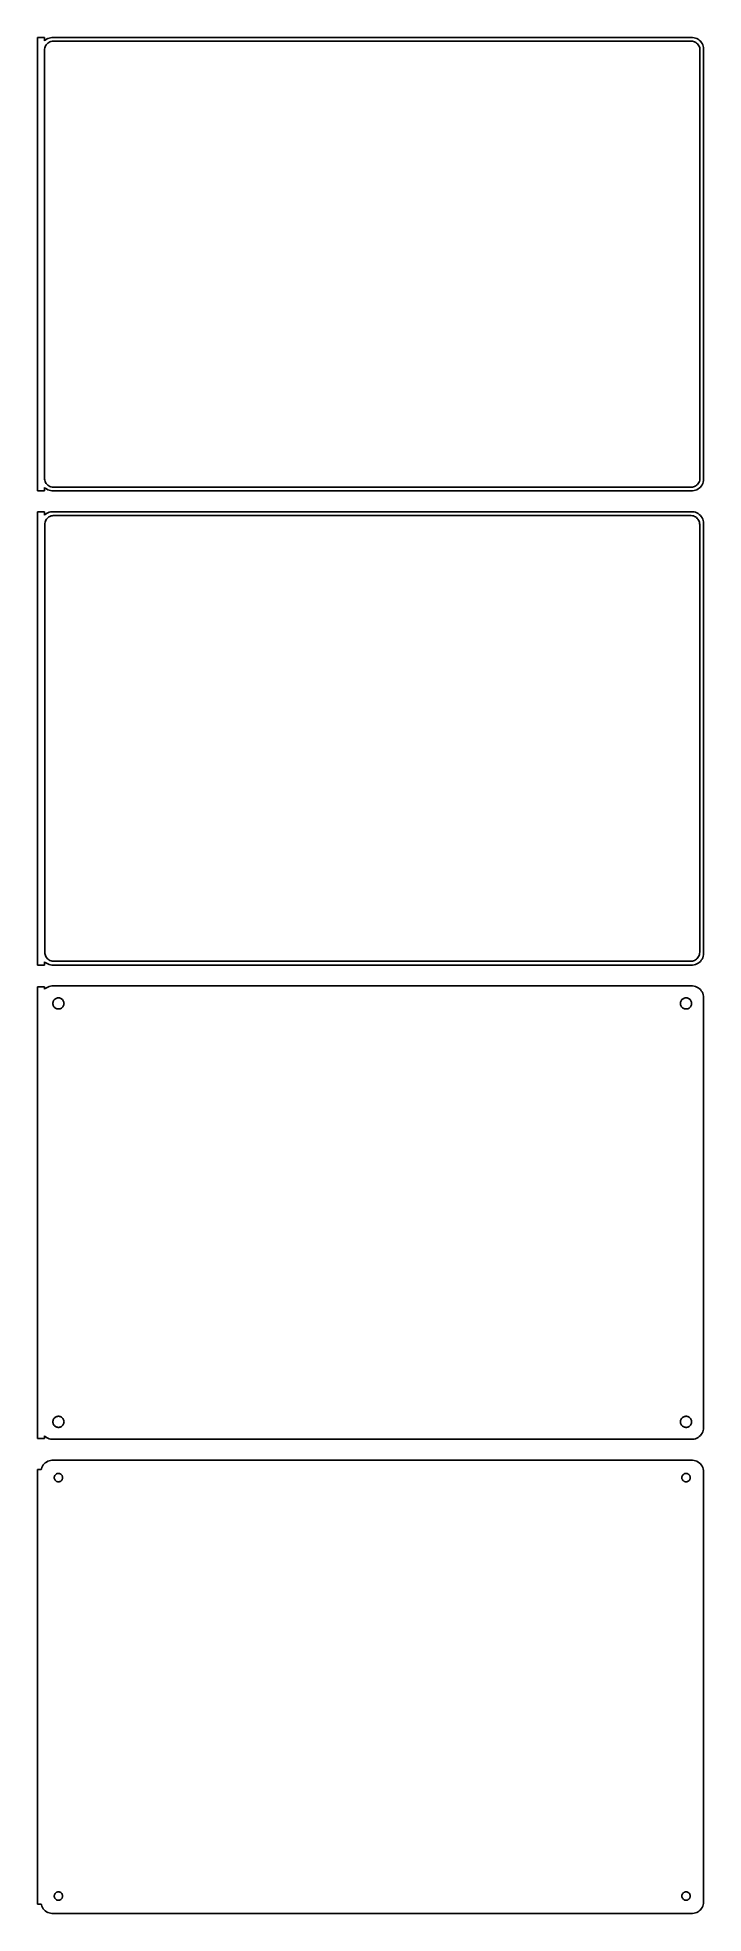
# Model space of a CAD drawing. Header units: metres. Extents: x -144 to 142, y 515 to 1321.
import ezdxf

# ---------------------------------------------------------------- set-up
doc = ezdxf.new("R2010")
doc.units = ezdxf.units.M

msp = doc.modelspace()

# ---------------------------------------------------------------- linework, layer by layer
for p, q in [((-141, 1321.49), (-144, 1321.49)), ((-144, 1321.49), (-144, 1126.51)), ((-141, 1320.06), (-141, 1321.49)), ((-140.687, 1320.35), (-141, 1320.06)), ((-141, 1316), (-140.968, 1316.5)), ((-141, 1132), (-141, 1316)), ((-140.968, 1316.5), (-140.874, 1316.99)), ((-140.874, 1316.99), (-140.719, 1317.47)), ((-140.719, 1317.47), (-140.505, 1317.93)), ((-140.179, 1320.72), (-140.687, 1320.35)), ((-140.505, 1317.93), (-140.236, 1318.35)), ((-140.236, 1318.35), (-139.916, 1318.74)), ((-139.629, 1321.02), (-140.179, 1320.72)), ((-139.916, 1318.74), (-139.55, 1319.08)), ((-139.045, 1321.26), (-139.629, 1321.02)), ((-139.55, 1319.08), (-139.143, 1319.38)), ((-139.143, 1319.38), (-138.703, 1319.62)), ((-138.437, 1321.41), (-139.045, 1321.26)), ((-138.703, 1319.62), (-138.236, 1319.8)), ((-137.814, 1321.49), (-138.437, 1321.41)), ((-138.236, 1319.8), (-137.75, 1319.93)), ((137.814, 1321.49), (-137.814, 1321.49)), ((-137.75, 1319.93), (-137.251, 1319.99)), ((-137.251, 1319.99), (137.251, 1319.99)), ((137.251, 1319.99), (137.75, 1319.93)), ((137.75, 1319.93), (138.236, 1319.8)), ((138.437, 1321.41), (137.814, 1321.49)), ((138.236, 1319.8), (138.703, 1319.62)), ((139.045, 1321.26), (138.437, 1321.41)), ((138.703, 1319.62), (139.143, 1319.38)), ((139.629, 1321.02), (139.045, 1321.26)), ((139.143, 1319.38), (139.55, 1319.08)), ((139.55, 1319.08), (139.916, 1318.74)), ((140.179, 1320.72), (139.629, 1321.02)), ((139.916, 1318.74), (140.236, 1318.35)), ((140.687, 1320.35), (140.179, 1320.72)), ((140.236, 1318.35), (140.505, 1317.93)), ((140.505, 1317.93), (140.719, 1317.47)), ((141.145, 1319.92), (140.687, 1320.35)), ((140.719, 1317.47), (140.874, 1316.99)), ((140.874, 1316.99), (140.968, 1316.5)), ((140.968, 1316.5), (141, 1316)), ((141, 1316), (141, 1132)), ((141.545, 1319.44), (141.145, 1319.92)), ((141.882, 1318.91), (141.545, 1319.44)), ((142.149, 1318.34), (141.882, 1318.91)), ((142.343, 1317.74), (142.149, 1318.34)), ((142.461, 1317.13), (142.343, 1317.74)), ((142.5, 1316.5), (142.461, 1317.13)), ((142.5, 1131.5), (142.5, 1316.5)), ((-140.968, 1131.5), (-141, 1132)), ((-140.874, 1131.01), (-140.968, 1131.5)), ((-140.719, 1130.53), (-140.874, 1131.01)), ((-140.505, 1130.07), (-140.719, 1130.53)), ((-140.236, 1129.65), (-140.505, 1130.07)), ((140.505, 1130.07), (140.236, 1129.65)), ((140.719, 1130.53), (140.505, 1130.07)), ((140.874, 1131.01), (140.719, 1130.53)), ((140.968, 1131.5), (140.874, 1131.01)), ((141, 1132), (140.968, 1131.5)), ((142.149, 1129.66), (142.343, 1130.26)), ((142.343, 1130.26), (142.461, 1130.87)), ((142.461, 1130.87), (142.5, 1131.5)), ((-144, 1126.51), (-141, 1126.51)), ((-141, 1127.94), (-140.687, 1127.65)), ((-141, 1126.51), (-141, 1127.94)), ((-140.687, 1127.65), (-140.179, 1127.28)), ((-139.916, 1129.26), (-140.236, 1129.65)), ((-140.179, 1127.28), (-139.629, 1126.98)), ((-139.55, 1128.92), (-139.916, 1129.26)), ((-139.629, 1126.98), (-139.045, 1126.74)), ((-139.143, 1128.62), (-139.55, 1128.92)), ((-138.703, 1128.38), (-139.143, 1128.62)), ((-139.045, 1126.74), (-138.437, 1126.59)), ((-138.236, 1128.2), (-138.703, 1128.38)), ((-138.437, 1126.59), (-137.814, 1126.51)), ((-137.75, 1128.07), (-138.236, 1128.2)), ((-137.814, 1126.51), (137.814, 1126.51)), ((-137.251, 1128.01), (-137.75, 1128.07)), ((137.251, 1128.01), (-137.251, 1128.01)), ((137.75, 1128.07), (137.251, 1128.01)), ((138.236, 1128.2), (137.75, 1128.07)), ((137.814, 1126.51), (138.437, 1126.59)), ((138.703, 1128.38), (138.236, 1128.2)), ((138.437, 1126.59), (139.045, 1126.74)), ((139.143, 1128.62), (138.703, 1128.38)), ((139.045, 1126.74), (139.629, 1126.98)), ((139.55, 1128.92), (139.143, 1128.62)), ((139.916, 1129.26), (139.55, 1128.92)), ((139.629, 1126.98), (140.179, 1127.28)), ((140.236, 1129.65), (139.916, 1129.26)), ((140.179, 1127.28), (140.687, 1127.65)), ((140.687, 1127.65), (141.145, 1128.08)), ((141.145, 1128.08), (141.545, 1128.56)), ((141.545, 1128.56), (141.882, 1129.09)), ((141.882, 1129.09), (142.149, 1129.66)), ((-141, 1117.49), (-144, 1117.49)), ((-144, 1117.49), (-144, 922.51)), ((-141, 1116.06), (-141, 1117.49)), ((-140.687, 1116.35), (-141, 1116.06)), ((-140.179, 1116.72), (-140.687, 1116.35)), ((-140.601, 1113.43), (-140.394, 1113.87)), ((-140.394, 1113.87), (-140.133, 1114.28)), ((-139.629, 1117.02), (-140.179, 1116.72)), ((-140.133, 1114.28), (-139.823, 1114.65)), ((-139.823, 1114.65), (-139.469, 1114.98)), ((-139.045, 1117.26), (-139.629, 1117.02)), ((-139.469, 1114.98), (-139.075, 1115.27)), ((-139.075, 1115.27), (-138.649, 1115.5)), ((-138.437, 1117.41), (-139.045, 1117.26)), ((-138.649, 1115.5), (-138.197, 1115.68)), ((-137.814, 1117.49), (-138.437, 1117.41)), ((-138.197, 1115.68), (-137.726, 1115.8)), ((137.814, 1117.49), (-137.814, 1117.49)), ((-137.726, 1115.8), (-137.243, 1115.86)), ((-137.243, 1115.86), (137.243, 1115.86)), ((137.243, 1115.86), (137.726, 1115.8)), ((137.726, 1115.8), (138.197, 1115.68)), ((138.437, 1117.41), (137.814, 1117.49)), ((138.197, 1115.68), (138.649, 1115.5)), ((139.045, 1117.26), (138.437, 1117.41)), ((138.649, 1115.5), (139.075, 1115.27)), ((139.629, 1117.02), (139.045, 1117.26)), ((139.075, 1115.27), (139.469, 1114.98)), ((139.469, 1114.98), (139.823, 1114.65)), ((140.179, 1116.72), (139.629, 1117.02)), ((139.823, 1114.65), (140.133, 1114.28)), ((140.133, 1114.28), (140.394, 1113.87)), ((140.687, 1116.35), (140.179, 1116.72)), ((140.394, 1113.87), (140.601, 1113.43)), ((141.145, 1115.92), (140.687, 1116.35)), ((141.545, 1115.44), (141.145, 1115.92)), ((141.882, 1114.91), (141.545, 1115.44)), ((142.149, 1114.34), (141.882, 1114.91)), ((142.343, 1113.74), (142.149, 1114.34)), ((142.461, 1113.13), (142.343, 1113.74)), ((-140.873, 1112), (-140.842, 1112.49)), ((-140.873, 928), (-140.873, 1112)), ((-140.842, 1112.49), (-140.751, 1112.96)), ((-140.751, 1112.96), (-140.601, 1113.43)), ((140.601, 1113.43), (140.751, 1112.96)), ((140.751, 1112.96), (140.842, 1112.49)), ((140.842, 1112.49), (140.873, 1112)), ((140.873, 1112), (140.873, 928)), ((142.5, 1112.5), (142.461, 1113.13)), ((142.5, 927.5), (142.5, 1112.5)), ((-144, 922.51), (-141, 922.51)), ((-141, 923.941), (-140.687, 923.647)), ((-141, 922.51), (-141, 923.941)), ((-140.842, 927.515), (-140.873, 928)), ((-140.751, 927.037), (-140.842, 927.515)), ((-140.601, 926.574), (-140.751, 927.037)), ((-140.687, 923.647), (-140.179, 923.278)), ((-140.394, 926.134), (-140.601, 926.574)), ((-140.133, 925.724), (-140.394, 926.134)), ((-140.179, 923.278), (-139.629, 922.976)), ((-139.823, 925.349), (-140.133, 925.724)), ((-139.469, 925.016), (-139.823, 925.349)), ((-139.629, 922.976), (-139.045, 922.745)), ((-139.075, 924.73), (-139.469, 925.016)), ((-138.649, 924.496), (-139.075, 924.73)), ((-139.045, 922.745), (-138.437, 922.589)), ((-138.197, 924.317), (-138.649, 924.496)), ((-138.437, 922.589), (-137.814, 922.51)), ((-137.726, 924.196), (-138.197, 924.317)), ((-137.814, 922.51), (137.814, 922.51)), ((-137.243, 924.135), (-137.726, 924.196)), ((137.243, 924.135), (-137.243, 924.135)), ((137.726, 924.196), (137.243, 924.135)), ((138.197, 924.317), (137.726, 924.196)), ((137.814, 922.51), (138.437, 922.589)), ((138.649, 924.496), (138.197, 924.317)), ((138.437, 922.589), (139.045, 922.745)), ((139.075, 924.73), (138.649, 924.496)), ((139.045, 922.745), (139.629, 922.976)), ((139.469, 925.016), (139.075, 924.73)), ((139.823, 925.349), (139.469, 925.016)), ((139.629, 922.976), (140.179, 923.278)), ((140.133, 925.724), (139.823, 925.349)), ((140.394, 926.134), (140.133, 925.724)), ((140.179, 923.278), (140.687, 923.647)), ((140.601, 926.574), (140.394, 926.134)), ((140.751, 927.037), (140.601, 926.574)), ((140.687, 923.647), (141.145, 924.077)), ((140.842, 927.515), (140.751, 927.037)), ((140.873, 928), (140.842, 927.515)), ((141.145, 924.077), (141.545, 924.561)), ((141.545, 924.561), (141.882, 925.091)), ((141.882, 925.091), (142.149, 925.659)), ((142.149, 925.659), (142.343, 926.257)), ((142.343, 926.257), (142.461, 926.873)), ((142.461, 926.873), (142.5, 927.5)), ((-141, 913.115), (-144, 913.115)), ((-144, 913.115), (-144, 718.885)), ((-141, 912.059), (-141, 913.115)), ((-140.687, 912.353), (-141, 912.059)), ((-140.179, 912.722), (-140.687, 912.353)), ((-139.629, 913.024), (-140.179, 912.722)), ((-139.045, 913.255), (-139.629, 913.024)), ((-138.437, 913.411), (-139.045, 913.255)), ((-137.814, 913.49), (-138.437, 913.411)), ((137.814, 913.49), (-137.814, 913.49)), ((138.437, 913.411), (137.814, 913.49)), ((139.045, 913.255), (138.437, 913.411)), ((139.629, 913.024), (139.045, 913.255)), ((140.179, 912.722), (139.629, 913.024)), ((140.687, 912.353), (140.179, 912.722)), ((141.145, 911.923), (140.687, 912.353)), ((141.545, 911.439), (141.145, 911.923)), ((-137.4, 906), (-137.381, 906.301)), ((-137.381, 905.699), (-137.4, 906)), ((-137.381, 906.301), (-137.325, 906.597)), ((-137.325, 905.403), (-137.381, 905.699)), ((-137.325, 906.597), (-137.231, 906.883)), ((-137.231, 905.117), (-137.325, 905.403)), ((-137.231, 906.883), (-137.103, 907.156)), ((-137.103, 904.844), (-137.231, 905.117)), ((-137.103, 907.156), (-136.942, 907.411)), ((-136.942, 904.589), (-137.103, 904.844)), ((-136.942, 907.411), (-136.75, 907.643)), ((-136.75, 904.357), (-136.942, 904.589)), ((-136.75, 907.643), (-136.53, 907.849)), ((-136.53, 904.151), (-136.75, 904.357)), ((-136.53, 907.849), (-136.286, 908.026)), ((-136.286, 903.974), (-136.53, 904.151)), ((-136.286, 908.026), (-136.022, 908.172)), ((-136.022, 903.828), (-136.286, 903.974)), ((-136.022, 908.172), (-135.742, 908.283)), ((-135.742, 903.717), (-136.022, 903.828)), ((-135.742, 908.283), (-135.45, 908.357)), ((-135.45, 908.357), (-135.151, 908.395)), ((-135.151, 908.395), (-134.849, 908.395)), ((-134.849, 908.395), (-134.55, 908.357)), ((-134.55, 908.357), (-134.258, 908.283)), ((-134.258, 908.283), (-133.978, 908.172)), ((-133.978, 903.828), (-134.258, 903.717)), ((-133.978, 908.172), (-133.714, 908.026)), ((-133.714, 903.974), (-133.978, 903.828)), ((-133.714, 908.026), (-133.47, 907.849)), ((-133.47, 904.151), (-133.714, 903.974)), ((-133.47, 907.849), (-133.25, 907.643)), ((-133.25, 904.357), (-133.47, 904.151)), ((-133.25, 907.643), (-133.058, 907.411)), ((-133.058, 904.589), (-133.25, 904.357)), ((-133.058, 907.411), (-132.897, 907.156)), ((-132.897, 904.844), (-133.058, 904.589)), ((-132.897, 907.156), (-132.769, 906.883)), ((-132.769, 905.117), (-132.897, 904.844)), ((-132.769, 906.883), (-132.675, 906.597)), ((-132.675, 905.403), (-132.769, 905.117)), ((-132.675, 906.597), (-132.619, 906.301)), ((-132.619, 905.699), (-132.675, 905.403)), ((-132.619, 906.301), (-132.6, 906)), ((-132.6, 906), (-132.619, 905.699)), ((132.6, 906), (132.619, 906.301)), ((132.619, 905.699), (132.6, 906)), ((132.619, 906.301), (132.675, 906.597)), ((132.675, 905.403), (132.619, 905.699)), ((132.675, 906.597), (132.769, 906.883)), ((132.769, 905.117), (132.675, 905.403)), ((132.769, 906.883), (132.897, 907.156)), ((132.897, 904.844), (132.769, 905.117)), ((132.897, 907.156), (133.058, 907.411)), ((133.058, 904.589), (132.897, 904.844)), ((133.058, 907.411), (133.25, 907.643)), ((133.25, 904.357), (133.058, 904.589)), ((133.25, 907.643), (133.47, 907.849)), ((133.47, 904.151), (133.25, 904.357)), ((133.47, 907.849), (133.714, 908.026)), ((133.714, 903.974), (133.47, 904.151)), ((133.714, 908.026), (133.978, 908.172)), ((133.978, 903.828), (133.714, 903.974)), ((133.978, 908.172), (134.258, 908.283)), ((134.258, 903.717), (133.978, 903.828)), ((134.258, 908.283), (134.55, 908.357)), ((134.55, 908.357), (134.849, 908.395)), ((134.849, 908.395), (135.151, 908.395)), ((135.151, 908.395), (135.45, 908.357)), ((135.45, 908.357), (135.742, 908.283)), ((135.742, 908.283), (136.022, 908.172)), ((136.022, 903.828), (135.742, 903.717)), ((136.022, 908.172), (136.286, 908.026)), ((136.286, 903.974), (136.022, 903.828)), ((136.286, 908.026), (136.53, 907.849)), ((136.53, 904.151), (136.286, 903.974)), ((136.53, 907.849), (136.75, 907.643)), ((136.75, 904.357), (136.53, 904.151)), ((136.75, 907.643), (136.942, 907.411)), ((136.942, 904.589), (136.75, 904.357)), ((136.942, 907.411), (137.103, 907.156)), ((137.103, 904.844), (136.942, 904.589)), ((137.103, 907.156), (137.231, 906.883)), ((137.231, 905.117), (137.103, 904.844)), ((137.231, 906.883), (137.325, 906.597)), ((137.325, 905.403), (137.231, 905.117)), ((137.325, 906.597), (137.381, 906.301)), ((137.381, 905.699), (137.325, 905.403)), ((137.381, 906.301), (137.4, 906)), ((137.4, 906), (137.381, 905.699)), ((141.882, 910.909), (141.545, 911.439)), ((142.149, 910.341), (141.882, 910.909)), ((142.343, 909.743), (142.149, 910.341)), ((142.461, 909.127), (142.343, 909.743)), ((142.5, 908.5), (142.461, 909.127)), ((142.5, 723.5), (142.5, 908.5)), ((-135.45, 903.643), (-135.742, 903.717)), ((-135.151, 903.605), (-135.45, 903.643)), ((-134.849, 903.605), (-135.151, 903.605)), ((-134.55, 903.643), (-134.849, 903.605)), ((-134.258, 903.717), (-134.55, 903.643)), ((134.55, 903.643), (134.258, 903.717)), ((134.849, 903.605), (134.55, 903.643)), ((135.151, 903.605), (134.849, 903.605)), ((135.45, 903.643), (135.151, 903.605)), ((135.742, 903.717), (135.45, 903.643)), ((-137.4, 726), (-137.381, 726.301)), ((-137.381, 726.301), (-137.325, 726.597)), ((-137.325, 726.597), (-137.231, 726.883)), ((-137.231, 726.883), (-137.103, 727.156)), ((-137.103, 727.156), (-136.942, 727.411)), ((-136.942, 727.411), (-136.75, 727.643)), ((-136.75, 727.643), (-136.53, 727.849)), ((-136.53, 727.849), (-136.286, 728.026)), ((-136.286, 728.026), (-136.022, 728.172)), ((-136.022, 728.172), (-135.742, 728.283)), ((-135.742, 728.283), (-135.45, 728.357)), ((-135.45, 728.357), (-135.151, 728.395)), ((-135.151, 728.395), (-134.849, 728.395)), ((-134.849, 728.395), (-134.55, 728.357)), ((-134.55, 728.357), (-134.258, 728.283)), ((-134.258, 728.283), (-133.978, 728.172)), ((-133.978, 728.172), (-133.714, 728.026)), ((-133.714, 728.026), (-133.47, 727.849)), ((-133.47, 727.849), (-133.25, 727.643)), ((-133.25, 727.643), (-133.058, 727.411)), ((-133.058, 727.411), (-132.897, 727.156)), ((-132.897, 727.156), (-132.769, 726.883)), ((-132.769, 726.883), (-132.675, 726.597)), ((-132.675, 726.597), (-132.619, 726.301)), ((-132.619, 726.301), (-132.6, 726)), ((132.6, 726), (132.619, 726.301)), ((132.619, 726.301), (132.675, 726.597)), ((132.675, 726.597), (132.769, 726.883)), ((132.769, 726.883), (132.897, 727.156)), ((132.897, 727.156), (133.058, 727.411)), ((133.058, 727.411), (133.25, 727.643)), ((133.25, 727.643), (133.47, 727.849)), ((133.47, 727.849), (133.714, 728.026)), ((133.714, 728.026), (133.978, 728.172)), ((133.978, 728.172), (134.258, 728.283)), ((134.258, 728.283), (134.55, 728.357)), ((134.55, 728.357), (134.849, 728.395)), ((134.849, 728.395), (135.151, 728.395)), ((135.151, 728.395), (135.45, 728.357)), ((135.45, 728.357), (135.742, 728.283)), ((135.742, 728.283), (136.022, 728.172)), ((136.022, 728.172), (136.286, 728.026)), ((136.286, 728.026), (136.53, 727.849)), ((136.53, 727.849), (136.75, 727.643)), ((136.75, 727.643), (136.942, 727.411)), ((136.942, 727.411), (137.103, 727.156)), ((137.103, 727.156), (137.231, 726.883)), ((137.231, 726.883), (137.325, 726.597)), ((137.325, 726.597), (137.381, 726.301)), ((137.381, 726.301), (137.4, 726)), ((-144, 718.885), (-141, 718.885)), ((-141, 718.885), (-141, 719.941)), ((-141, 719.941), (-140.687, 719.647)), ((-140.687, 719.647), (-140.179, 719.278)), ((-140.179, 719.278), (-139.629, 718.976)), ((-139.629, 718.976), (-139.045, 718.745)), ((-139.045, 718.745), (-138.437, 718.589)), ((-138.437, 718.589), (-137.814, 718.51)), ((-137.814, 718.51), (137.814, 718.51)), ((-137.381, 725.699), (-137.4, 726)), ((-137.325, 725.403), (-137.381, 725.699)), ((-137.231, 725.117), (-137.325, 725.403)), ((-137.103, 724.844), (-137.231, 725.117)), ((-136.942, 724.589), (-137.103, 724.844)), ((-136.75, 724.357), (-136.942, 724.589)), ((-136.53, 724.151), (-136.75, 724.357)), ((-136.286, 723.974), (-136.53, 724.151)), ((-136.022, 723.828), (-136.286, 723.974)), ((-135.742, 723.717), (-136.022, 723.828)), ((-135.45, 723.643), (-135.742, 723.717)), ((-135.151, 723.605), (-135.45, 723.643)), ((-134.849, 723.605), (-135.151, 723.605)), ((-134.55, 723.643), (-134.849, 723.605)), ((-134.258, 723.717), (-134.55, 723.643)), ((-133.978, 723.828), (-134.258, 723.717)), ((-133.714, 723.974), (-133.978, 723.828)), ((-133.47, 724.151), (-133.714, 723.974)), ((-133.25, 724.357), (-133.47, 724.151)), ((-133.058, 724.589), (-133.25, 724.357)), ((-132.897, 724.844), (-133.058, 724.589)), ((-132.769, 725.117), (-132.897, 724.844)), ((-132.675, 725.403), (-132.769, 725.117)), ((-132.619, 725.699), (-132.675, 725.403)), ((-132.6, 726), (-132.619, 725.699)), ((132.619, 725.699), (132.6, 726)), ((132.675, 725.403), (132.619, 725.699)), ((132.769, 725.117), (132.675, 725.403)), ((132.897, 724.844), (132.769, 725.117)), ((133.058, 724.589), (132.897, 724.844)), ((133.25, 724.357), (133.058, 724.589)), ((133.47, 724.151), (133.25, 724.357)), ((133.714, 723.974), (133.47, 724.151)), ((133.978, 723.828), (133.714, 723.974)), ((134.258, 723.717), (133.978, 723.828)), ((134.55, 723.643), (134.258, 723.717)), ((134.849, 723.605), (134.55, 723.643)), ((135.151, 723.605), (134.849, 723.605)), ((135.45, 723.643), (135.151, 723.605)), ((135.742, 723.717), (135.45, 723.643)), ((136.022, 723.828), (135.742, 723.717)), ((136.286, 723.974), (136.022, 723.828)), ((136.53, 724.151), (136.286, 723.974)), ((136.75, 724.357), (136.53, 724.151)), ((136.942, 724.589), (136.75, 724.357)), ((137.103, 724.844), (136.942, 724.589)), ((137.231, 725.117), (137.103, 724.844)), ((137.325, 725.403), (137.231, 725.117)), ((137.381, 725.699), (137.325, 725.403)), ((137.4, 726), (137.381, 725.699)), ((137.814, 718.51), (138.437, 718.589)), ((138.437, 718.589), (139.045, 718.745)), ((139.045, 718.745), (139.629, 718.976)), ((139.629, 718.976), (140.179, 719.278)), ((140.179, 719.278), (140.687, 719.647)), ((140.687, 719.647), (141.145, 720.077)), ((141.145, 720.077), (141.545, 720.561)), ((141.545, 720.561), (141.882, 721.091)), ((141.882, 721.091), (142.149, 721.659)), ((142.149, 721.659), (142.343, 722.257)), ((142.343, 722.257), (142.461, 722.873)), ((142.461, 722.873), (142.5, 723.5)), ((-142.4, 705.444), (-144, 705.444)), ((-144, 705.444), (-144, 518.556)), ((-142.343, 705.743), (-142.4, 705.444)), ((-142.149, 706.341), (-142.343, 705.743)), ((-141.882, 706.909), (-142.149, 706.341)), ((-141.545, 707.439), (-141.882, 706.909)), ((-141.145, 707.923), (-141.545, 707.439)), ((-140.687, 708.353), (-141.145, 707.923)), ((-140.179, 708.722), (-140.687, 708.353)), ((-139.629, 709.024), (-140.179, 708.722)), ((-139.045, 709.255), (-139.629, 709.024)), ((-138.437, 709.411), (-139.045, 709.255)), ((-137.814, 709.49), (-138.437, 709.411)), ((137.814, 709.49), (-137.814, 709.49)), ((-136.8, 702), (-136.786, 702.226)), ((-136.786, 702.226), (-136.743, 702.448)), ((-136.743, 702.448), (-136.674, 702.663)), ((-136.674, 702.663), (-136.577, 702.867)), ((-136.577, 702.867), (-136.456, 703.058)), ((-136.456, 703.058), (-136.312, 703.232)), ((-136.312, 703.232), (-136.147, 703.387)), ((-136.147, 703.387), (-135.964, 703.52)), ((-135.964, 703.52), (-135.766, 703.629)), ((-135.766, 703.629), (-135.556, 703.712)), ((-135.556, 703.712), (-135.337, 703.768)), ((-135.337, 703.768), (-135.113, 703.796)), ((-135.113, 703.796), (-134.887, 703.796)), ((-134.887, 703.796), (-134.663, 703.768)), ((-134.663, 703.768), (-134.444, 703.712)), ((-134.444, 703.712), (-134.234, 703.629)), ((-134.234, 703.629), (-134.036, 703.52)), ((-134.036, 703.52), (-133.853, 703.387)), ((-133.853, 703.387), (-133.688, 703.232)), ((-133.688, 703.232), (-133.544, 703.058)), ((-133.544, 703.058), (-133.423, 702.867)), ((-133.423, 702.867), (-133.326, 702.663)), ((-133.326, 702.663), (-133.257, 702.448)), ((-133.257, 702.448), (-133.214, 702.226)), ((-133.214, 702.226), (-133.2, 702)), ((133.2, 702), (133.214, 702.226)), ((133.214, 702.226), (133.257, 702.448)), ((133.257, 702.448), (133.326, 702.663)), ((133.326, 702.663), (133.423, 702.867)), ((133.423, 702.867), (133.544, 703.058)), ((133.544, 703.058), (133.688, 703.232)), ((133.688, 703.232), (133.853, 703.387)), ((133.853, 703.387), (134.036, 703.52)), ((134.036, 703.52), (134.234, 703.629)), ((134.234, 703.629), (134.444, 703.712)), ((134.444, 703.712), (134.663, 703.768)), ((134.663, 703.768), (134.887, 703.796)), ((134.887, 703.796), (135.113, 703.796)), ((135.113, 703.796), (135.337, 703.768)), ((135.337, 703.768), (135.556, 703.712)), ((135.556, 703.712), (135.766, 703.629)), ((135.766, 703.629), (135.964, 703.52)), ((135.964, 703.52), (136.147, 703.387)), ((136.147, 703.387), (136.312, 703.232)), ((136.312, 703.232), (136.456, 703.058)), ((136.456, 703.058), (136.577, 702.867)), ((136.577, 702.867), (136.674, 702.663)), ((136.674, 702.663), (136.743, 702.448)), ((136.743, 702.448), (136.786, 702.226)), ((136.786, 702.226), (136.8, 702)), ((138.437, 709.411), (137.814, 709.49)), ((139.045, 709.255), (138.437, 709.411)), ((139.629, 709.024), (139.045, 709.255)), ((140.179, 708.722), (139.629, 709.024)), ((140.687, 708.353), (140.179, 708.722)), ((141.145, 707.923), (140.687, 708.353)), ((141.545, 707.439), (141.145, 707.923)), ((141.882, 706.909), (141.545, 707.439)), ((142.149, 706.341), (141.882, 706.909)), ((142.343, 705.743), (142.149, 706.341)), ((142.461, 705.127), (142.343, 705.743)), ((142.5, 704.5), (142.461, 705.127)), ((142.5, 519.5), (142.5, 704.5)), ((-136.786, 701.774), (-136.8, 702)), ((-136.743, 701.552), (-136.786, 701.774)), ((-136.674, 701.337), (-136.743, 701.552)), ((-136.577, 701.133), (-136.674, 701.337)), ((-136.456, 700.942), (-136.577, 701.133)), ((-136.312, 700.768), (-136.456, 700.942)), ((-136.147, 700.613), (-136.312, 700.768)), ((-135.964, 700.48), (-136.147, 700.613)), ((-135.766, 700.371), (-135.964, 700.48)), ((-135.556, 700.288), (-135.766, 700.371)), ((-135.337, 700.232), (-135.556, 700.288)), ((-135.113, 700.204), (-135.337, 700.232)), ((-134.887, 700.204), (-135.113, 700.204)), ((-134.663, 700.232), (-134.887, 700.204)), ((-134.444, 700.288), (-134.663, 700.232)), ((-134.234, 700.371), (-134.444, 700.288)), ((-134.036, 700.48), (-134.234, 700.371)), ((-133.853, 700.613), (-134.036, 700.48)), ((-133.688, 700.768), (-133.853, 700.613)), ((-133.544, 700.942), (-133.688, 700.768)), ((-133.423, 701.133), (-133.544, 700.942)), ((-133.326, 701.337), (-133.423, 701.133)), ((-133.257, 701.552), (-133.326, 701.337)), ((-133.214, 701.774), (-133.257, 701.552)), ((-133.2, 702), (-133.214, 701.774)), ((133.214, 701.774), (133.2, 702)), ((133.257, 701.552), (133.214, 701.774)), ((133.326, 701.337), (133.257, 701.552)), ((133.423, 701.133), (133.326, 701.337)), ((133.544, 700.942), (133.423, 701.133)), ((133.688, 700.768), (133.544, 700.942)), ((133.853, 700.613), (133.688, 700.768)), ((134.036, 700.48), (133.853, 700.613)), ((134.234, 700.371), (134.036, 700.48)), ((134.444, 700.288), (134.234, 700.371)), ((134.663, 700.232), (134.444, 700.288)), ((134.887, 700.204), (134.663, 700.232)), ((135.113, 700.204), (134.887, 700.204)), ((135.337, 700.232), (135.113, 700.204)), ((135.556, 700.288), (135.337, 700.232)), ((135.766, 700.371), (135.556, 700.288)), ((135.964, 700.48), (135.766, 700.371)), ((136.147, 700.613), (135.964, 700.48)), ((136.312, 700.768), (136.147, 700.613)), ((136.456, 700.942), (136.312, 700.768)), ((136.577, 701.133), (136.456, 700.942)), ((136.674, 701.337), (136.577, 701.133)), ((136.743, 701.552), (136.674, 701.337)), ((136.786, 701.774), (136.743, 701.552)), ((136.8, 702), (136.786, 701.774)), ((-144, 518.556), (-142.4, 518.556)), ((-142.4, 518.556), (-142.343, 518.257)), ((-142.343, 518.257), (-142.149, 517.659)), ((-142.149, 517.659), (-141.882, 517.091)), ((-141.882, 517.091), (-141.545, 516.561)), ((-141.545, 516.561), (-141.145, 516.077)), ((-136.8, 522), (-136.786, 522.226)), ((-136.786, 521.774), (-136.8, 522)), ((-136.786, 522.226), (-136.743, 522.448)), ((-136.743, 521.552), (-136.786, 521.774)), ((-136.743, 522.448), (-136.674, 522.663)), ((-136.674, 521.337), (-136.743, 521.552)), ((-136.674, 522.663), (-136.577, 522.867)), ((-136.577, 521.133), (-136.674, 521.337)), ((-136.577, 522.867), (-136.456, 523.058)), ((-136.456, 520.942), (-136.577, 521.133)), ((-136.456, 523.058), (-136.312, 523.232)), ((-136.312, 520.768), (-136.456, 520.942)), ((-136.312, 523.232), (-136.147, 523.387)), ((-136.147, 520.613), (-136.312, 520.768)), ((-136.147, 523.387), (-135.964, 523.52)), ((-135.964, 520.48), (-136.147, 520.613)), ((-135.964, 523.52), (-135.766, 523.629)), ((-135.766, 520.371), (-135.964, 520.48)), ((-135.766, 523.629), (-135.556, 523.712)), ((-135.556, 520.288), (-135.766, 520.371)), ((-135.556, 523.712), (-135.337, 523.768)), ((-135.337, 520.232), (-135.556, 520.288)), ((-135.337, 523.768), (-135.113, 523.796)), ((-135.113, 520.204), (-135.337, 520.232)), ((-135.113, 523.796), (-134.887, 523.796)), ((-134.887, 520.204), (-135.113, 520.204)), ((-134.887, 523.796), (-134.663, 523.768)), ((-134.663, 520.232), (-134.887, 520.204)), ((-134.663, 523.768), (-134.444, 523.712)), ((-134.444, 520.288), (-134.663, 520.232)), ((-134.444, 523.712), (-134.234, 523.629)), ((-134.234, 520.371), (-134.444, 520.288)), ((-134.234, 523.629), (-134.036, 523.52)), ((-134.036, 520.48), (-134.234, 520.371)), ((-134.036, 523.52), (-133.853, 523.387)), ((-133.853, 520.613), (-134.036, 520.48)), ((-133.853, 523.387), (-133.688, 523.232)), ((-133.688, 520.768), (-133.853, 520.613)), ((-133.688, 523.232), (-133.544, 523.058)), ((-133.544, 520.942), (-133.688, 520.768)), ((-133.544, 523.058), (-133.423, 522.867)), ((-133.423, 521.133), (-133.544, 520.942)), ((-133.423, 522.867), (-133.326, 522.663)), ((-133.326, 521.337), (-133.423, 521.133)), ((-133.326, 522.663), (-133.257, 522.448)), ((-133.257, 521.552), (-133.326, 521.337)), ((-133.257, 522.448), (-133.214, 522.226)), ((-133.214, 521.774), (-133.257, 521.552)), ((-133.214, 522.226), (-133.2, 522)), ((-133.2, 522), (-133.214, 521.774)), ((133.2, 522), (133.214, 522.226)), ((133.214, 521.774), (133.2, 522)), ((133.214, 522.226), (133.257, 522.448)), ((133.257, 521.552), (133.214, 521.774)), ((133.257, 522.448), (133.326, 522.663)), ((133.326, 521.337), (133.257, 521.552)), ((133.326, 522.663), (133.423, 522.867)), ((133.423, 521.133), (133.326, 521.337)), ((133.423, 522.867), (133.544, 523.058)), ((133.544, 520.942), (133.423, 521.133)), ((133.544, 523.058), (133.688, 523.232)), ((133.688, 520.768), (133.544, 520.942)), ((133.688, 523.232), (133.853, 523.387)), ((133.853, 520.613), (133.688, 520.768)), ((133.853, 523.387), (134.036, 523.52)), ((134.036, 520.48), (133.853, 520.613)), ((134.036, 523.52), (134.234, 523.629)), ((134.234, 520.371), (134.036, 520.48)), ((134.234, 523.629), (134.444, 523.712)), ((134.444, 520.288), (134.234, 520.371)), ((134.444, 523.712), (134.663, 523.768)), ((134.663, 520.232), (134.444, 520.288)), ((134.663, 523.768), (134.887, 523.796)), ((134.887, 520.204), (134.663, 520.232)), ((134.887, 523.796), (135.113, 523.796)), ((135.113, 520.204), (134.887, 520.204)), ((135.113, 523.796), (135.337, 523.768)), ((135.337, 520.232), (135.113, 520.204)), ((135.337, 523.768), (135.556, 523.712)), ((135.556, 520.288), (135.337, 520.232)), ((135.556, 523.712), (135.766, 523.629)), ((135.766, 520.371), (135.556, 520.288)), ((135.766, 523.629), (135.964, 523.52)), ((135.964, 520.48), (135.766, 520.371)), ((135.964, 523.52), (136.147, 523.387)), ((136.147, 520.613), (135.964, 520.48)), ((136.147, 523.387), (136.312, 523.232)), ((136.312, 520.768), (136.147, 520.613)), ((136.312, 523.232), (136.456, 523.058)), ((136.456, 520.942), (136.312, 520.768)), ((136.456, 523.058), (136.577, 522.867)), ((136.577, 521.133), (136.456, 520.942)), ((136.577, 522.867), (136.674, 522.663)), ((136.674, 521.337), (136.577, 521.133)), ((136.674, 522.663), (136.743, 522.448)), ((136.743, 521.552), (136.674, 521.337)), ((136.743, 522.448), (136.786, 522.226)), ((136.786, 521.774), (136.743, 521.552)), ((136.786, 522.226), (136.8, 522)), ((136.8, 522), (136.786, 521.774)), ((141.145, 516.077), (141.545, 516.561)), ((141.545, 516.561), (141.882, 517.091)), ((141.882, 517.091), (142.149, 517.659)), ((142.149, 517.659), (142.343, 518.257)), ((142.343, 518.257), (142.461, 518.873)), ((142.461, 518.873), (142.5, 519.5)), ((-141.145, 516.077), (-140.687, 515.647)), ((-140.687, 515.647), (-140.179, 515.278)), ((-140.179, 515.278), (-139.629, 514.976)), ((-139.629, 514.976), (-139.045, 514.745)), ((-139.045, 514.745), (-138.437, 514.589)), ((-138.437, 514.589), (-137.814, 514.51)), ((-137.814, 514.51), (137.814, 514.51)), ((137.814, 514.51), (138.437, 514.589)), ((138.437, 514.589), (139.045, 514.745)), ((139.045, 514.745), (139.629, 514.976)), ((139.629, 514.976), (140.179, 515.278)), ((140.179, 515.278), (140.687, 515.647)), ((140.687, 515.647), (141.145, 516.077))]:
    msp.add_line(p, q)

doc.saveas('drawing.dxf')
